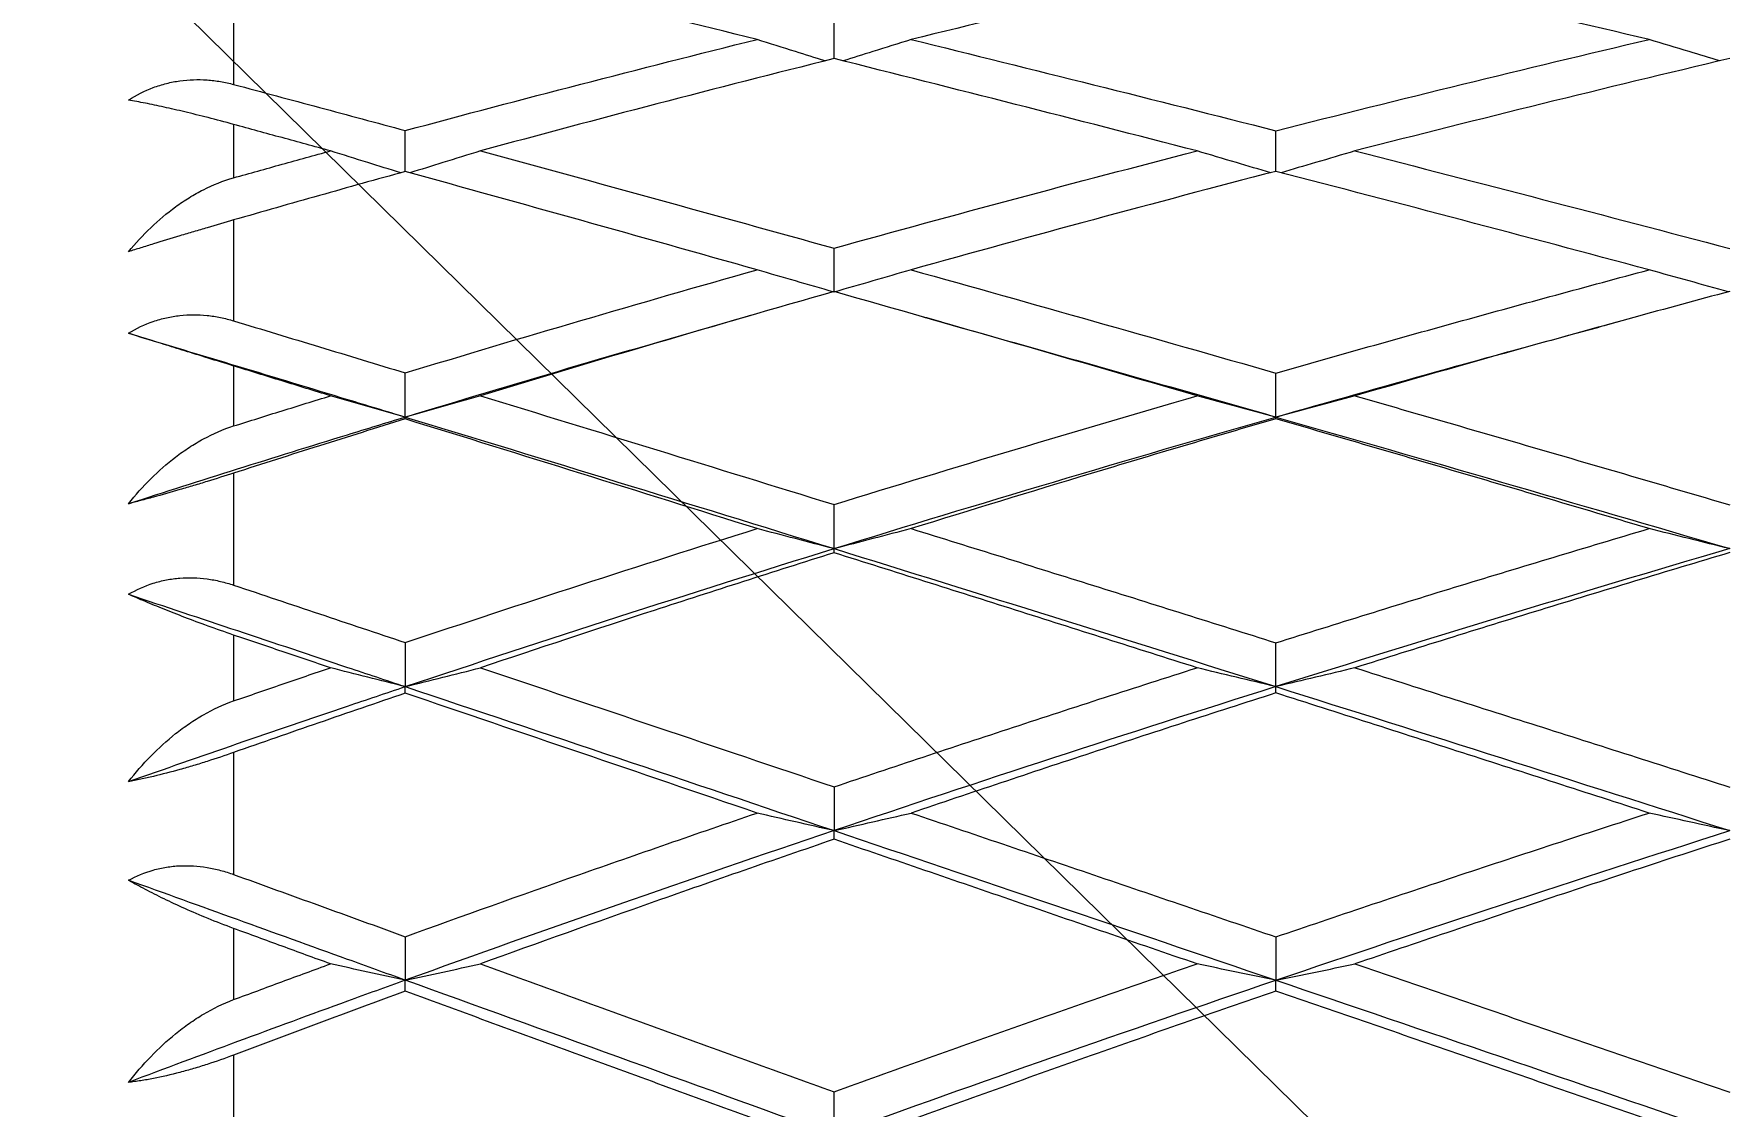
# Model space of a CAD drawing. Extents: x 6453 to 7582, y 0 to 827.
# Drawn here: x 6608.18 to 6616.67, y 226.08 to 231.45 of the extents above; entities that cross this region are included whole.
import ezdxf

# ---------------------------------------------------------------- set-up
doc = ezdxf.new("R2010")
doc.units = 0
doc.header["$LTSCALE"] = 30
doc.header["$MEASUREMENT"] = 0
doc.header["$PDMODE"] = 3
doc.header["$PDSIZE"] = -10
doc.layers.get('0').update_dxf_attribs({"linetype": 'CONTINUOUS'})
doc.layers.get('DEFPOINTS').update_dxf_attribs({"linetype": 'CONTINUOUS'})
doc.layers.add('1', color=7, linetype='CONTINUOUS')
doc.styles.add('Daelim Dimension', font='')
doc.styles.get('Daelim Dimension').set_extended_font_data('나눔고딕')
doc.dimstyles.new('DEFAULT', dxfattribs={"dimscale": 2, "dimtxt": 2, "dimasz": 2, "dimexe": 0, "dimexo": 2, "dimgap": 1, "dimtad": 1, "dimdec": 1, "dimzin": 9, "dimdsep": 46, "dimtxsty": 'Daelim Dimension', "dimcen": 0.5, "dimclrd": 252, "dimclre": 252, "dimclrt": 3, "dimadec": 1, "dimazin": 0, "dimtfac": 1, "dimtdec": 1, "dimtix": 1, "dimtmove": 0, "dimatfit": 3, "dimfxl": 1, "dimtolj": 1, "dimtzin": 1, "dimlwd": 9, "dimlwe": 9, "dimarcsym": 0})

# ---------------------------------------------------------------- blocks, each defined once
blk = doc.blocks.new('*D49')
at = {"color": 5, "lineweight": 9, "ltscale": 0.5, "transparency": 16777216}
for p, q in [((6677.3328, 220.0669), (6628.5483, 268.0055)), ((6604.9219, 241.1087), (6627.1712, 263.7506)), ((6649.4763, 191.7188), (6600.6918, 239.6574))]:
    blk.add_line(p, q, dxfattribs=at)
at = {"color": 5, "ltscale": 0.5, "transparency": 16777216}
for points in [[(6626.6957, 264.2179), (6627.6467, 263.2834), (6629.9748, 266.6037)], [(6604.4464, 241.5759), (6605.3974, 240.6414), (6602.1183, 238.2556)]]:
    blk.add_solid(points, dxfattribs=at)
at = {"layer": 'DEFPOINTS', "color": 0, "ltscale": 0.5, "transparency": 16777216}
for p in [(6629.9748, 266.6037), (6680.1858, 217.2633), (6652.3293, 188.9152)]:
    blk.add_point(p, dxfattribs=at)
at = {"color": 7, "ltscale": 0.5, "transparency": 16777216, "insert": (6610.7629, 257.6217), "char_height": 10, "attachment_point": 5, "rotation": 45.50109, "style": 'Daelim Dimension'}
blk.add_mtext('\\A1;40', dxfattribs=at)

msp = doc.modelspace()

# ---------------------------------------------------------------- linework, layer by layer
at = {"layer": '1', "color": 7, "linetype": 'Continuous', "lineweight": 18}
for points, degree in [([(6611.8053, 231.4211), (6611.5105, 231.4942), (6610.9222, 231.639), (6610.3364, 231.7806), (6610.0441, 231.8506)], 3), ([(6614.4026, 231.8514), (6614.0977, 231.7826), (6613.4885, 231.6421), (6612.8806, 231.4957), (6612.577, 231.4211)], 3), ([(6616.2713, 231.4211), (6615.9606, 231.4941), (6615.3384, 231.6389), (6614.7147, 231.7811), (6614.4026, 231.8514)], 3), ([(6610.0441, 230.9653), (6610.3361, 231.044), (6610.9217, 231.1987), (6611.5103, 231.3479), (6611.8053, 231.4211)], 3), ([(6612.577, 231.4211), (6612.8811, 231.3463), (6613.4895, 231.1953), (6614.0982, 231.0418), (6614.4026, 230.9644)], 3), ([(6614.4026, 230.9644), (6614.7135, 231.0433), (6615.336, 231.1984), (6615.9594, 231.3478), (6616.2713, 231.4211)], 3), ([(6612.1904, 231.3252), (6611.8938, 231.2509), (6611.3022, 231.0997), (6610.7138, 230.9431), (6610.4203, 230.8633)], 3), ([(6614.0079, 230.8633), (6613.7048, 230.9416), (6613.0986, 231.0969), (6612.493, 231.2495), (6612.1904, 231.3252)], 3), ([(6616.6745, 231.3259), (6616.3617, 231.2517), (6615.7362, 231.1004), (6615.111, 230.9434), (6614.7985, 230.8633)], 3), ([(6609.1848, 231.196), (6609.3277, 231.1579), (6609.6137, 231.0813), (6609.9005, 231.0041), (6610.0441, 230.9653)], 3), ([(6609.1848, 230.9959), (6609.14, 231.0081), (6609.0545, 231.0307), (6608.9386, 231.0593), (6608.8344, 231.0832), (6608.7416, 231.1027), (6608.685, 231.1134), (6608.658, 231.1182)], 3), ([(6609.6694, 230.8633), (6609.5886, 230.8855), (6609.4269, 230.9298), (6609.2655, 230.9739), (6609.1848, 230.9959)], 3), ([(6609.1848, 230.7288), (6609.2655, 230.7514), (6609.4269, 230.7965), (6609.5885, 230.8411), (6609.6694, 230.8633)], 3), ([(6610.4203, 230.8633), (6610.7142, 230.7835), (6611.3031, 230.6224), (6611.8943, 230.4587), (6612.1904, 230.3763)], 3), ([(6612.1904, 230.3763), (6612.4923, 230.4602), (6613.0971, 230.6253), (6613.704, 230.7849), (6614.0079, 230.8633)], 3), ([(6614.7985, 230.8633), (6615.112, 230.7831), (6615.7382, 230.6214), (6616.3627, 230.4577), (6616.6745, 230.3754)], 3), ([(6610.0441, 230.7602), (6609.9005, 230.7205), (6609.6137, 230.6404), (6609.3277, 230.5589), (6609.1848, 230.5178)], 3), ([(6611.8053, 230.2683), (6611.5106, 230.3516), (6610.9223, 230.5169), (6610.3364, 230.6795), (6610.0441, 230.7602)], 3), ([(6614.4026, 230.7611), (6614.0977, 230.6818), (6613.4885, 230.5204), (6612.8806, 230.3533), (6612.577, 230.2683)], 3), ([(6616.2713, 230.2683), (6615.9607, 230.3514), (6615.3385, 230.5167), (6614.7148, 230.68), (6614.4026, 230.7611)], 3), ([(6612.1904, 230.1568), (6612.1904, 230.1934), (6612.1904, 230.2666), (6612.1904, 230.3397), (6612.1904, 230.3763)], 3), ([(6610.0441, 229.7523), (6610.3362, 229.841), (6610.9219, 230.0157), (6611.5104, 230.185), (6611.8053, 230.2683)], 3), ([(6612.1904, 230.1568), (6612.1258, 230.1753), (6611.997, 230.2123), (6611.8691, 230.2496), (6611.8053, 230.2683)], 3), ([(6612.577, 230.2683), (6612.5129, 230.2497), (6612.3843, 230.2124), (6612.2551, 230.1753), (6612.1904, 230.1568)], 3), ([(6612.577, 230.2683), (6612.8811, 230.1832), (6613.4895, 230.0119), (6614.0982, 229.8385), (6614.4026, 229.7513)], 3), ([(6614.4026, 229.7513), (6614.7137, 229.8403), (6615.3362, 230.0153), (6615.9595, 230.1849), (6616.2713, 230.2683)], 3), ([(6616.6745, 230.1601), (6616.3518, 230.0731), (6615.7163, 229.899), (6615.1011, 229.7247), (6614.7985, 229.6377)], 3), ([(6612.1904, 230.1593), (6611.8939, 230.0749), (6611.3023, 229.9037), (6610.7138, 229.7273), (6610.4203, 229.6377)], 3), ([(6614.0079, 229.6377), (6613.7047, 229.7256), (6613.0986, 229.9005), (6612.493, 230.0733), (6612.1904, 230.1593)], 3), ([(6609.1848, 230.0128), (6609.3277, 229.9696), (6609.6138, 229.8831), (6609.9005, 229.796), (6610.0441, 229.7523)], 3), ([(6610.0441, 229.5316), (6610.5834, 229.6957), (6611.1298, 229.8565), (6611.6828, 230.0138)], 3), ([(6611.7718, 230.0392), (6611.6822, 230.0137)], 1), ([(6612.7306, 230.0057), (6612.6371, 230.0321)], 1), ([(6612.73, 230.0058), (6613.2816, 229.851), (6613.8393, 229.6929), (6614.4026, 229.5316)], 3), ([(6616.1155, 230.008), (6616.0197, 229.9818)], 1), ([(6609.1848, 229.7868), (6609.14, 229.8006), (6609.0545, 229.827), (6608.9386, 229.8632), (6608.8344, 229.8958), (6608.7416, 229.9248), (6608.685, 229.9423), (6608.658, 229.9507)], 3), ([(6614.4026, 229.5316), (6614.9369, 229.6846), (6615.4763, 229.8348), (6616.0205, 229.9819)], 3), ([(6609.6694, 229.6377), (6609.5886, 229.6626), (6609.4269, 229.7124), (6609.2655, 229.762), (6609.1848, 229.7868)], 3), ([(6610.0441, 229.5316), (6610.0441, 229.5684), (6610.0441, 229.642), (6610.0441, 229.7155), (6610.0441, 229.7523)], 3), ([(6614.4026, 229.5316), (6614.4026, 229.5682), (6614.4026, 229.6414), (6614.4026, 229.7147), (6614.4026, 229.7513)], 3), ([(6609.1848, 229.4867), (6609.2655, 229.5121), (6609.4269, 229.5626), (6609.5886, 229.6127), (6609.6694, 229.6377)], 3), ([(6610.0441, 229.5316), (6609.9812, 229.5491), (6609.8559, 229.5844), (6609.7315, 229.6199), (6609.6694, 229.6377)], 3), ([(6610.4203, 229.6377), (6610.3576, 229.6198), (6610.2321, 229.5843), (6610.1067, 229.5491), (6610.0441, 229.5316)], 3), ([(6610.4203, 229.6377), (6610.7142, 229.5479), (6611.3032, 229.3674), (6611.8943, 229.1848), (6612.1904, 229.0931)], 3), ([(6612.1904, 229.0931), (6612.4926, 229.1866), (6613.0978, 229.3708), (6613.7043, 229.5496), (6614.0079, 229.6377)], 3), ([(6614.4026, 229.5316), (6614.3364, 229.5491), (6614.2044, 229.5844), (6614.0733, 229.6199), (6614.0079, 229.6377)], 3), ([(6614.7985, 229.6377), (6614.7329, 229.6199), (6614.6012, 229.5845), (6614.4689, 229.5492), (6614.4026, 229.5316)], 3), ([(6614.7985, 229.6377), (6615.1121, 229.5474), (6615.7383, 229.3663), (6616.3628, 229.1837), (6616.6745, 229.0921)], 3), ([(6610.0441, 229.5219), (6609.9005, 229.4774), (6609.6137, 229.3877), (6609.3277, 229.2967), (6609.1848, 229.2508)], 3), ([(6610.0441, 229.5316), (6610.7479, 229.3175), (6611.4636, 229.0977), (6612.1904, 228.8727)], 3), ([(6610.0441, 229.5219), (6610.0441, 229.5236), (6610.0441, 229.5268), (6610.0441, 229.53), (6610.0441, 229.5316)], 3), ([(6611.8053, 228.9731), (6611.5106, 229.0655), (6610.9223, 229.2495), (6610.3364, 229.4314), (6610.0441, 229.5219)], 3), ([(6612.1904, 228.8727), (6612.9171, 229.0977), (6613.6549, 229.3174), (6614.4026, 229.5316)], 3), ([(6614.4026, 229.5229), (6614.0901, 229.4318), (6613.4734, 229.2489), (6612.8731, 229.0651), (6612.577, 228.9731)], 3), ([(6614.4026, 229.5316), (6615.1503, 229.3174), (6615.9079, 229.0977), (6616.6745, 228.8727)], 3), ([(6614.4026, 229.5229), (6614.4026, 229.5244), (6614.4026, 229.5273), (6614.4026, 229.5302), (6614.4026, 229.5316)], 3), ([(6616.2713, 228.9731), (6615.9606, 229.0654), (6615.3384, 229.2494), (6614.7147, 229.432), (6614.4026, 229.5229)], 3), ([(6612.1904, 228.8727), (6612.1904, 228.9094), (6612.1904, 228.9829), (6612.1904, 229.0563), (6612.1904, 229.0931)], 3), ([(6610.0441, 228.4025), (6610.3366, 228.5003), (6610.9226, 228.6932), (6611.5107, 228.8806), (6611.8053, 228.9731)], 3), ([(6612.1904, 228.8727), (6612.1258, 228.8893), (6611.997, 228.9227), (6611.8691, 228.9562), (6611.8053, 228.9731)], 3), ([(6612.577, 228.9731), (6612.5129, 228.9563), (6612.3843, 228.9227), (6612.2551, 228.8893), (6612.1904, 228.8727)], 3), ([(6612.577, 228.9731), (6612.8811, 228.8785), (6613.4895, 228.6887), (6614.0982, 228.4974), (6614.4026, 228.4014)], 3), ([(6614.4026, 228.4014), (6614.7071, 228.4973), (6615.323, 228.6885), (6615.9529, 228.8784), (6616.2713, 228.9731)], 3), ([(6616.6745, 228.8727), (6616.6069, 228.8893), (6616.472, 228.9227), (6616.3381, 228.9562), (6616.2713, 228.9731)], 3), ([(6610.0441, 228.182), (6610.7479, 228.4173), (6611.4636, 228.6476), (6612.1904, 228.8727)], 3), ([(6612.1904, 228.8521), (6611.8857, 228.756), (6611.2859, 228.5639), (6610.7056, 228.3721), (6610.4203, 228.2764)], 3), ([(6612.1904, 228.8727), (6612.9171, 228.6476), (6613.6549, 228.4173), (6614.4026, 228.182)], 3), ([(6612.1904, 228.8521), (6612.1904, 228.8555), (6612.1904, 228.8625), (6612.1904, 228.8693), (6612.1904, 228.8727)], 3), ([(6614.0079, 228.2764), (6613.7047, 228.373), (6613.0986, 228.5656), (6612.493, 228.7568), (6612.1904, 228.8521)], 3), ([(6616.6745, 228.8727), (6615.9079, 228.6477), (6615.1503, 228.4173), (6614.4026, 228.182)], 3), ([(6616.6745, 228.853), (6616.3546, 228.7574), (6615.7219, 228.5657), (6615.1039, 228.373), (6614.7985, 228.2764)], 3), ([(6609.1848, 228.4405), (6609.14, 228.4557), (6609.0545, 228.4857), (6608.9386, 228.529), (6608.8344, 228.57), (6608.7416, 228.6081), (6608.685, 228.6324), (6608.658, 228.6441)], 3), ([(6609.1848, 228.6899), (6609.3277, 228.6422), (6609.6138, 228.5466), (6609.9005, 228.4506), (6610.0441, 228.4025)], 3), ([(6609.6694, 228.2764), (6609.5886, 228.3038), (6609.4269, 228.3586), (6609.2655, 228.4132), (6609.1848, 228.4405)], 3), ([(6610.0441, 228.4025), (6610.0441, 228.3658), (6610.0441, 228.2923), (6610.0441, 228.2187), (6610.0441, 228.182)], 3), ([(6614.4026, 228.182), (6614.4026, 228.2185), (6614.4026, 228.2917), (6614.4026, 228.3648), (6614.4026, 228.4014)], 3), ([(6609.1848, 228.1106), (6609.2655, 228.1385), (6609.427, 228.1939), (6609.5886, 228.249), (6609.6694, 228.2764)], 3), ([(6610.0441, 228.182), (6609.9812, 228.1976), (6609.8559, 228.229), (6609.7315, 228.2606), (6609.6694, 228.2764)], 3), ([(6610.0441, 228.182), (6610.1067, 228.1976), (6610.2321, 228.2289), (6610.3576, 228.2605), (6610.4203, 228.2764)], 3), ([(6610.4203, 228.2764), (6610.7143, 228.1778), (6611.3033, 227.9797), (6611.8944, 227.7803), (6612.1904, 227.6803)], 3), ([(6612.1904, 227.6803), (6612.4861, 227.78), (6613.0847, 227.9792), (6613.6978, 228.1775), (6614.0079, 228.2764)], 3), ([(6614.4026, 228.182), (6614.3364, 228.1976), (6614.2044, 228.229), (6614.0733, 228.2606), (6614.0079, 228.2764)], 3), ([(6614.7985, 228.2764), (6614.7329, 228.2606), (6614.6012, 228.2291), (6614.4689, 228.1976), (6614.4026, 228.182)], 3), ([(6614.7985, 228.2764), (6615.1119, 228.1773), (6615.7381, 227.9786), (6616.3627, 227.7792), (6616.6745, 227.6792)], 3), ([(6610.0441, 228.1493), (6609.8983, 228.0997), (6609.6093, 228.0006), (6609.3254, 227.9018), (6609.1848, 227.8525)], 3), ([(6610.0441, 228.182), (6610.7479, 227.9467), (6611.4636, 227.7063), (6612.1904, 227.4613)], 3), ([(6610.0441, 228.1493), (6610.0441, 228.1548), (6610.0441, 228.1657), (6610.0441, 228.1766), (6610.0441, 228.182)], 3), ([(6611.8053, 227.5495), (6611.5106, 227.6502), (6610.9223, 227.8508), (6610.3364, 228.05), (6610.0441, 228.1493)], 3), ([(6614.4026, 228.182), (6613.6549, 227.9466), (6612.9171, 227.7063), (6612.1904, 227.4613)], 3), ([(6614.4026, 228.1504), (6614.0912, 228.0508), (6613.4755, 227.8509), (6612.8741, 227.6501), (6612.577, 227.5495)], 3), ([(6614.4026, 228.182), (6615.1503, 227.9466), (6615.9079, 227.7063), (6616.6745, 227.4614)], 3), ([(6614.4026, 228.1504), (6614.4026, 228.1557), (6614.4026, 228.1663), (6614.4026, 228.1768), (6614.4026, 228.182)], 3), ([(6616.2713, 227.5495), (6615.9606, 227.65), (6615.3383, 227.8507), (6614.7147, 228.0507), (6614.4026, 228.1504)], 3), ([(6612.1904, 227.6803), (6612.1904, 227.6438), (6612.1904, 227.5708), (6612.1904, 227.4978), (6612.1904, 227.4613)], 3), ([(6610.0441, 226.9307), (6610.3298, 227.034), (6610.9091, 227.2405), (6611.504, 227.4466), (6611.8053, 227.5495)], 3), ([(6612.1904, 227.4613), (6612.1258, 227.4759), (6611.997, 227.5052), (6611.8691, 227.5347), (6611.8053, 227.5495)], 3), ([(6612.1904, 227.4613), (6612.2551, 227.476), (6612.3843, 227.5053), (6612.5129, 227.5348), (6612.577, 227.5495)], 3), ([(6612.577, 227.5495), (6612.8811, 227.4466), (6613.4895, 227.2403), (6614.0982, 227.0332), (6614.4026, 226.9295)], 3), ([(6614.4026, 226.9295), (6614.7065, 227.0329), (6615.3219, 227.2398), (6615.9524, 227.4463), (6616.2713, 227.5495)], 3), ([(6616.6745, 227.4614), (6616.6069, 227.476), (6616.472, 227.5053), (6616.3381, 227.5347), (6616.2713, 227.5495)], 3), ([(6612.1904, 227.4613), (6611.4636, 227.2164), (6610.7479, 226.9667), (6610.0441, 226.7128)], 3), ([(6612.1904, 227.4613), (6612.9171, 227.2164), (6613.6549, 226.9667), (6614.4026, 226.7128)], 3), ([(6612.1904, 227.4179), (6612.1904, 227.4252), (6612.1904, 227.4397), (6612.1904, 227.4541), (6612.1904, 227.4613)], 3), ([(6614.4026, 226.7128), (6615.1503, 226.9667), (6615.9079, 227.2164), (6616.6745, 227.4614)], 3), ([(6612.1904, 227.4179), (6611.8875, 227.3141), (6611.2895, 227.1064), (6610.7074, 226.8984), (6610.4203, 226.7945)], 3), ([(6614.0079, 226.7945), (6613.7047, 226.8988), (6613.0986, 227.107), (6612.493, 227.3144), (6612.1904, 227.4179)], 3), ([(6616.6745, 227.4189), (6616.3541, 227.3149), (6615.721, 227.1067), (6615.1034, 226.8985), (6614.7985, 226.7945)], 3), ([(6609.1848, 226.9718), (6609.14, 226.9882), (6609.0545, 227.0215), (6608.9386, 227.0714), (6608.8344, 227.1202), (6608.7416, 227.1672), (6608.685, 227.1978), (6608.658, 227.2129)], 3), ([(6609.1848, 227.2418), (6609.3277, 227.1901), (6609.6138, 227.0865), (6609.9005, 226.9827), (6610.0441, 226.9307)], 3), ([(6609.6694, 226.7945), (6609.5886, 226.8241), (6609.4269, 226.8832), (6609.2655, 226.9422), (6609.1848, 226.9718)], 3), ([(6610.0441, 226.9307), (6610.0441, 226.8944), (6610.0441, 226.8217), (6610.0441, 226.7491), (6610.0441, 226.7128)], 3), ([(6614.4026, 226.9295), (6614.4026, 226.8934), (6614.4026, 226.8211), (6614.4026, 226.7489), (6614.4026, 226.7128)], 3), ([(6609.1848, 226.6158), (6609.265, 226.6455), (6609.4258, 226.7051), (6609.588, 226.7647), (6609.6694, 226.7945)], 3), ([(6610.0441, 226.7128), (6609.9812, 226.7263), (6609.8559, 226.7534), (6609.7315, 226.7808), (6609.6694, 226.7945)], 3), ([(6610.0441, 226.7128), (6610.1067, 226.7263), (6610.2321, 226.7534), (6610.3576, 226.7807), (6610.4203, 226.7945)], 3), ([(6610.4203, 226.7945), (6610.7143, 226.688), (6611.3033, 226.4747), (6611.8944, 226.2606), (6612.1904, 226.1533)], 3), ([(6612.1904, 226.1533), (6612.4855, 226.2601), (6613.0835, 226.4737), (6613.6972, 226.6876), (6614.0079, 226.7945)], 3), ([(6614.4026, 226.7128), (6614.3364, 226.7263), (6614.2044, 226.7534), (6614.0733, 226.7808), (6614.0079, 226.7945)], 3), ([(6614.4026, 226.7128), (6614.4689, 226.7263), (6614.6012, 226.7535), (6614.7329, 226.7808), (6614.7985, 226.7945)], 3), ([(6614.7985, 226.7945), (6615.1119, 226.6875), (6615.738, 226.4735), (6616.3626, 226.2593), (6616.6745, 226.1522)], 3), ([(6612.1904, 225.9383), (6611.4636, 226.2005), (6610.7479, 226.4588), (6610.0441, 226.7128)], 3), ([(6610.0441, 226.6574), (6610.0441, 226.6667), (6610.0441, 226.6852), (6610.0441, 226.7036), (6610.0441, 226.7128)], 3), ([(6612.1904, 225.9383), (6612.9171, 226.2005), (6613.6549, 226.4588), (6614.4026, 226.7128)], 3), ([(6614.4026, 226.7128), (6615.1503, 226.4588), (6615.9079, 226.2005), (6616.6745, 225.9383)], 3), ([(6614.4026, 226.6586), (6614.4026, 226.6677), (6614.4026, 226.6858), (6614.4026, 226.7038), (6614.4026, 226.7128)], 3), ([(6610.0441, 226.6574), (6609.8988, 226.6042), (6609.6103, 226.4977), (6609.326, 226.3913), (6609.1848, 226.3381)], 3), ([(6611.8053, 226.0133), (6611.5106, 226.121), (6610.9223, 226.3362), (6610.3364, 226.5505), (6610.0441, 226.6574)], 3), ([(6614.4026, 226.6586), (6614.0908, 226.5511), (6613.4748, 226.336), (6612.8738, 226.1208), (6612.577, 226.0133)], 3), ([(6616.2713, 226.0133), (6615.9606, 226.1209), (6615.3383, 226.3361), (6614.7147, 226.5511), (6614.4026, 226.6586)], 3), ([(6612.1904, 225.9383), (6612.1904, 225.9741), (6612.1904, 226.0458), (6612.1904, 226.1175), (6612.1904, 226.1533)], 3)]:
    msp.add_open_spline(points, degree=degree, dxfattribs=at)
at = {"layer": '1', "color": 7, "linetype": 'Continuous', "lineweight": 13}
for points, weights in [([(6609.1848, 231.6396), (6609.1848, 231.4244), (6609.1848, 231.196)], [1, 0.999767428635, 1]), ([(6609.1848, 230.9959), (6609.1848, 230.8643), (6609.1848, 230.7288)], [1, 0.999926457479, 1]), ([(6609.1848, 230.5178), (6609.1848, 230.2713), (6609.1848, 230.0128)], [1, 0.999767428635, 1]), ([(6609.1848, 229.7868), (6609.1848, 229.6386), (6609.1848, 229.4867)], [1, 0.999926457479, 1]), ([(6609.1848, 229.2508), (6609.1848, 228.9758), (6609.1848, 228.6899)], [1, 0.999767428635, 1]), ([(6609.1848, 228.4405), (6609.1848, 228.2772), (6609.1848, 228.1106)], [1, 0.999926457479, 1]), ([(6609.1848, 227.8525), (6609.1848, 227.5519), (6609.1848, 227.2418)], [1, 0.999767428635, 1]), ([(6609.1848, 226.9718), (6609.1848, 226.7952), (6609.1848, 226.6158)], [1, 0.999926457479, 1]), ([(6609.1848, 226.3381), (6609.1848, 226.0153), (6609.1848, 225.6844)], [1, 0.999767428635, 1])]:
    msp.add_rational_spline(points, weights, degree=2, dxfattribs=at)
at = {"layer": '1', "color": 7, "linetype": 'Continuous', "lineweight": 18}
for points, knots in [([(6612.1904, 231.3252), (6612.1904, 231.3527), (6612.1904, 231.4163), (6612.1904, 231.4798), (6612.1904, 231.5158)], [0, 0, 0, 0, 0.433247, 1, 1, 1, 1]), ([(6612.1457, 231.3136), (6612.0961, 231.3291), (6611.9822, 231.3648), (6611.8691, 231.4007), (6611.8053, 231.4211)], [0, 0, 0, 0, 0.434729, 1, 1, 1, 1]), ([(6612.577, 231.4211), (6612.5129, 231.4008), (6612.3993, 231.3649), (6612.2852, 231.3292), (6612.2355, 231.3138)], [0, 0, 0, 0, 0.565781, 1, 1, 1, 1]), ([(6616.626, 231.3142), (6616.5747, 231.3295), (6616.456, 231.365), (6616.3381, 231.4007), (6616.2713, 231.4211)], [0, 0, 0, 0, 0.432111, 1, 1, 1, 1]), ([(6608.658, 231.1182), (6608.6978, 231.1435), (6608.7393, 231.1643), (6608.804, 231.1885), (6608.8261, 231.1953), (6608.8709, 231.2067), (6608.8934, 231.211), (6608.9609, 231.2204), (6609.0061, 231.2218), (6609.0741, 231.2169), (6609.0965, 231.2142), (6609.141, 231.2066), (6609.163, 231.2018), (6609.1848, 231.196)], [0, 0, 0, 0, 0.25, 0.25, 0.375, 0.375, 0.5, 0.5, 0.75, 0.75, 0.875, 0.875, 1, 1, 1, 1]), ([(6610.0441, 230.7602), (6610.0441, 230.7922), (6610.0441, 230.8605), (6610.0441, 230.9289), (6610.0441, 230.9653)], [0, 0, 0, 0, 0.467236, 1, 1, 1, 1]), ([(6614.4026, 230.7611), (6614.4026, 230.7926), (6614.4026, 230.8604), (6614.4026, 230.9281), (6614.4026, 230.9644)], [0, 0, 0, 0, 0.464595, 1, 1, 1, 1]), ([(6610.0212, 230.7538), (6609.966, 230.7708), (6609.8484, 230.8072), (6609.7315, 230.8438), (6609.6694, 230.8633)], [0, 0, 0, 0, 0.467705, 1, 1, 1, 1]), ([(6610.4203, 230.8633), (6610.3576, 230.8437), (6610.2398, 230.8071), (6610.1221, 230.7707), (6610.067, 230.7538)], [0, 0, 0, 0, 0.532543, 1, 1, 1, 1]), ([(6614.3768, 230.7543), (6614.3192, 230.7711), (6614.1959, 230.8073), (6614.0733, 230.8438), (6614.0079, 230.8633)], [0, 0, 0, 0, 0.46524, 1, 1, 1, 1]), ([(6614.7985, 230.8633), (6614.7329, 230.8438), (6614.6098, 230.8074), (6614.4862, 230.7712), (6614.4285, 230.7543)], [0, 0, 0, 0, 0.534938, 1, 1, 1, 1]), ([(6608.658, 230.359), (6608.6934, 230.4014), (6608.7305, 230.4415), (6608.8091, 230.5167), (6608.8505, 230.5517), (6608.9164, 230.5997), (6608.939, 230.615), (6608.9855, 230.6437), (6609.0092, 230.657), (6609.0818, 230.6938), (6609.1321, 230.714), (6609.1848, 230.7288)], [0, 0, 0, 0, 0.25, 0.25, 0.5, 0.5, 0.625, 0.625, 0.75, 0.75, 1, 1, 1, 1]), ([(6609.1848, 230.5178), (6609.1411, 230.5052), (6609.0969, 230.4923), (6609.0297, 230.4725), (6609.0072, 230.4657), (6608.9731, 230.4556), (6608.9617, 230.4521), (6608.9388, 230.4453), (6608.9274, 230.4418), (6608.8707, 230.4246), (6608.8264, 230.4111), (6608.7618, 230.3912), (6608.7405, 230.3847), (6608.7091, 230.3749), (6608.6986, 230.3717), (6608.6781, 230.3653), (6608.668, 230.3621), (6608.658, 230.359)], [0, 0, 0, 0, 0.25, 0.25, 0.375, 0.375, 0.4375, 0.4375, 0.5, 0.5, 0.75, 0.75, 0.875, 0.875, 0.9375, 0.9375, 1, 1, 1, 1]), ([(6616.6686, 230.1585), (6616.6029, 230.1764), (6616.4701, 230.2129), (6616.3381, 230.2496), (6616.2713, 230.2683)], [0, 0, 0, 0, 0.492547, 1, 1, 1, 1]), ([(6608.658, 229.9507), (6608.6978, 229.9751), (6608.7393, 229.9949), (6608.804, 230.0173), (6608.8261, 230.0236), (6608.8709, 230.0336), (6608.8934, 230.0373), (6608.9609, 230.0447), (6609.0061, 230.0446), (6609.0741, 230.0375), (6609.0965, 230.034), (6609.141, 230.0249), (6609.163, 230.0193), (6609.1848, 230.0128)], [0, 0, 0, 0, 0.25, 0.25, 0.375, 0.375, 0.5, 0.5, 0.75, 0.75, 0.875, 0.875, 1, 1, 1, 1]), ([(6608.658, 229.9507), (6609.0202, 229.8419), (6609.4811, 229.7027), (6609.9474, 229.561), (6610.0441, 229.5316)], [0, 0, 0, 0, 0.79323, 1, 1, 1, 1]), ([(6608.658, 229.0977), (6609.0202, 229.2143), (6609.4811, 229.3595), (6609.9474, 229.5022), (6610.0441, 229.5316)], [0, 0, 0, 0, 0.79323, 1, 1, 1, 1]), ([(6608.658, 229.0977), (6608.6934, 229.1414), (6608.7305, 229.183), (6608.8091, 229.2611), (6608.8505, 229.2977), (6608.9164, 229.3481), (6608.939, 229.3642), (6608.9855, 229.3946), (6609.0092, 229.4088), (6609.0818, 229.4481), (6609.1321, 229.4701), (6609.1848, 229.4867)], [0, 0, 0, 0, 0.25, 0.25, 0.5, 0.5, 0.625, 0.625, 0.75, 0.75, 1, 1, 1, 1]), ([(6609.1848, 229.2508), (6609.1411, 229.2368), (6609.0969, 229.2228), (6609.0297, 229.2021), (6609.0072, 229.1952), (6608.9731, 229.185), (6608.9617, 229.1816), (6608.9388, 229.1748), (6608.9274, 229.1714), (6608.8707, 229.1548), (6608.8264, 229.1423), (6608.7618, 229.1246), (6608.7405, 229.1189), (6608.7091, 229.1106), (6608.6986, 229.108), (6608.6781, 229.1027), (6608.668, 229.1001), (6608.658, 229.0977)], [0, 0, 0, 0, 0.25, 0.25, 0.375, 0.375, 0.4375, 0.4375, 0.5, 0.5, 0.75, 0.75, 0.875, 0.875, 0.9375, 0.9375, 1, 1, 1, 1]), ([(6608.658, 228.6441), (6608.6978, 228.6674), (6608.7393, 228.6859), (6608.804, 228.7064), (6608.8261, 228.712), (6608.8709, 228.7206), (6608.8934, 228.7236), (6608.9609, 228.7289), (6609.0061, 228.7274), (6609.0741, 228.7182), (6609.0965, 228.714), (6609.141, 228.7035), (6609.163, 228.6972), (6609.1848, 228.6899)], [0, 0, 0, 0, 0.25, 0.25, 0.375, 0.375, 0.5, 0.5, 0.75, 0.75, 0.875, 0.875, 1, 1, 1, 1]), ([(6608.658, 228.6441), (6609.0202, 228.5237), (6609.4811, 228.3701), (6609.9474, 228.2143), (6610.0441, 228.182)], [0, 0, 0, 0, 0.79323, 1, 1, 1, 1]), ([(6608.658, 227.7066), (6609.0202, 227.834), (6609.4811, 227.9929), (6609.9474, 228.1497), (6610.0441, 228.182)], [0, 0, 0, 0, 0.79323, 1, 1, 1, 1]), ([(6608.658, 227.7066), (6608.6934, 227.7513), (6608.7305, 227.7939), (6608.8091, 227.8741), (6608.8505, 227.9118), (6608.9164, 227.9642), (6608.939, 227.9809), (6608.9855, 228.0126), (6609.0092, 228.0275), (6609.0818, 228.069), (6609.1321, 228.0925), (6609.1848, 228.1106)], [0, 0, 0, 0, 0.25, 0.25, 0.5, 0.5, 0.625, 0.625, 0.75, 0.75, 1, 1, 1, 1]), ([(6609.1848, 227.8525), (6609.1411, 227.8371), (6609.0969, 227.8223), (6609.0297, 227.8009), (6609.0072, 227.794), (6608.9731, 227.7838), (6608.9617, 227.7804), (6608.9388, 227.7738), (6608.9274, 227.7705), (6608.8707, 227.7547), (6608.8264, 227.7432), (6608.7618, 227.728), (6608.7405, 227.7232), (6608.7091, 227.7166), (6608.6986, 227.7145), (6608.6781, 227.7104), (6608.668, 227.7085), (6608.658, 227.7066)], [0, 0, 0, 0, 0.25, 0.25, 0.375, 0.375, 0.4375, 0.4375, 0.5, 0.5, 0.75, 0.75, 0.875, 0.875, 0.9375, 0.9375, 1, 1, 1, 1]), ([(6608.658, 227.2129), (6608.6978, 227.2348), (6608.7393, 227.2518), (6608.804, 227.2701), (6608.8261, 227.2749), (6608.8709, 227.2821), (6608.8934, 227.2844), (6608.9609, 227.2875), (6609.0061, 227.2846), (6609.0741, 227.2733), (6609.0965, 227.2684), (6609.141, 227.2566), (6609.163, 227.2497), (6609.1848, 227.2418)], [0, 0, 0, 0, 0.25, 0.25, 0.375, 0.375, 0.5, 0.5, 0.75, 0.75, 0.875, 0.875, 1, 1, 1, 1]), ([(6610.0441, 226.7128), (6609.9474, 226.7476), (6609.4811, 226.9159), (6609.0202, 227.0822), (6608.658, 227.2129)], [0, 0, 0, 0, 0.20677, 1, 1, 1, 1]), ([(6610.0441, 226.7128), (6609.9474, 226.6779), (6609.4811, 226.5088), (6609.0202, 226.3379), (6608.658, 226.2012)], [0, 0, 0, 0, 0.20677, 1, 1, 1, 1]), ([(6608.658, 226.2012), (6608.6934, 226.2463), (6608.7305, 226.2893), (6608.8091, 226.3709), (6608.8505, 226.4093), (6608.9164, 226.4629), (6608.939, 226.4801), (6608.9855, 226.5129), (6609.0092, 226.5283), (6609.0818, 226.5715), (6609.1321, 226.5962), (6609.1848, 226.6158)], [0, 0, 0, 0, 0.25, 0.25, 0.5, 0.5, 0.625, 0.625, 0.75, 0.75, 1, 1, 1, 1]), ([(6609.1848, 226.3381), (6609.1411, 226.3216), (6609.0969, 226.3061), (6609.0297, 226.2843), (6609.0072, 226.2773), (6608.9731, 226.2673), (6608.9617, 226.264), (6608.9388, 226.2576), (6608.9274, 226.2545), (6608.8707, 226.2396), (6608.8264, 226.2294), (6608.7618, 226.2167), (6608.7405, 226.2129), (6608.7091, 226.208), (6608.6986, 226.2065), (6608.6781, 226.2036), (6608.668, 226.2023), (6608.658, 226.2012)], [0, 0, 0, 0, 0.25, 0.25, 0.375, 0.375, 0.4375, 0.4375, 0.5, 0.5, 0.75, 0.75, 0.875, 0.875, 0.9375, 0.9375, 1, 1, 1, 1])]:
    msp.add_open_spline(points, degree=3, knots=knots, dxfattribs=at)

# ---------------------------------------------------------------- dimensions: what is measured, and where the dimension line sits
at = {"color": 5, "ltscale": 0.5}
dim = msp.add_aligned_dim(p1=(6652.3293, 188.9152), p2=(6680.1858, 217.2633), distance=70.3962, dimstyle='DEFAULT', override={"dimtxt": 5, "dimexe": 1, "dimdec": 0, "dimclrd": 5, "dimclre": 5, "dimclrt": 7}, dxfattribs=at)
dim.commit()
dim.dimension.update_dxf_attribs({"geometry": '*D49', "text_midpoint": (6610.7629, 257.6217)})

doc.saveas('drawing.dxf')
